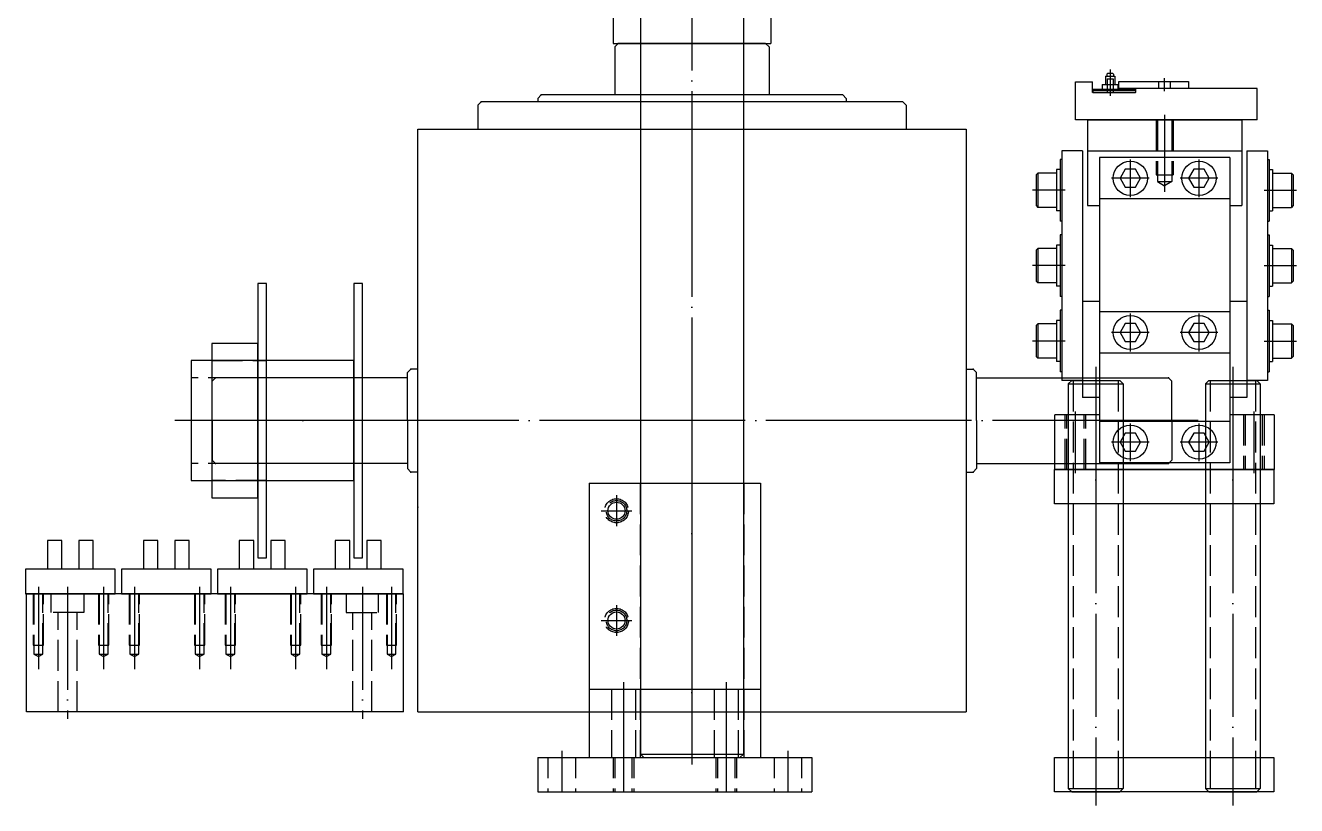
# Model space of a CAD drawing. Extents: x 109 to 2360, y -4282 to -2220.
# Drawn here: x 1618 to 2360, y -4282 to -3827 of the extents above; entities that cross this region are included whole.
import ezdxf

# ---------------------------------------------------------------- set-up
doc = ezdxf.new("R2010")
doc.units = 0
doc.header["$LTSCALE"] = 6
doc.header["$MEASUREMENT"] = 0
for name, pattern in [('CENTER', [22, 20, -1, 0, -1]), ('CENTER1', [12, 10, -1, 0, -1]), ('CENTER2', [16, 10, -2, 2, -2]), ('CENTER3', [7, 4, -1, 1, -1]), ('DASHED', [4, 3, -1]), ('DASHED2', [3, 2, -1])]:
    doc.linetypes.add(name, pattern=pattern)
for name, color, linetype in [('42005A', 210, 'CONTINUOUS'), ('MJ02-20X16', 210, 'CONTINUOUS'), ('MJ19-8X02', 240, 'CONTINUOUS'), ('MJ19-8X02F', 50, 'CONTINUOUS'), ('MJ19-8X02G', 141, 'CONTINUOUS'), ('MJ8T02', 6, 'CONTINUOUS'), ('ML010001', 51, 'CONTINUOUS'), ('ML04-4X1800', 193, 'CONTINUOUS'), ('ML04-4X6000', 74, 'CONTINUOUS'), ('ML05-A7', 91, 'CONTINUOUS'), ('ML06-MSA02', 160, 'CONTINUOUS'), ('ML06-MSA03', 150, 'CONTINUOUS'), ('ML06-MSA03A', 93, 'CONTINUOUS'), ('ML06-MSA3', 4, 'CONTINUOUS'), ('MLMSA02', 4, 'CONTINUOUS'), ('MM080017', 31, 'CONTINUOUS')]:
    doc.layers.add(name, color=color, linetype=linetype)

msp = doc.modelspace()

# ---------------------------------------------------------------- linework, layer by layer
at = {"layer": '42005A', "linetype": 'CENTER1'}
for p, q in [((2242.46, -4026.11), (2242.46, -4282.11)), ((2322.46, -4026.11), (2322.46, -4282.11))]:
    msp.add_line(p, q, dxfattribs=at)
at = {"layer": '42005A', "linetype": 'CONTINUOUS'}
for p, q in [((2228.46, -4034.11), (2226.46, -4036.11)), ((2228.46, -4034.11), (2256.46, -4034.11)), ((2256.46, -4034.11), (2258.46, -4036.11)), ((2308.46, -4034.11), (2306.46, -4036.11)), ((2308.46, -4034.11), (2336.46, -4034.11)), ((2336.46, -4034.11), (2338.46, -4036.11)), ((2226.46, -4036.11), (2226.46, -4272.11)), ((2226.46, -4036.11), (2258.46, -4036.11)), ((2258.46, -4036.11), (2258.46, -4272.11)), ((2306.46, -4036.11), (2306.46, -4272.11)), ((2306.46, -4036.11), (2338.46, -4036.11)), ((2338.46, -4036.11), (2338.46, -4272.11)), ((2226.46, -4272.11), (2258.46, -4272.11)), ((2226.46, -4272.11), (2228.46, -4274.11)), ((2256.46, -4274.11), (2258.46, -4272.11)), ((2306.46, -4272.11), (2338.46, -4272.11)), ((2306.46, -4272.11), (2308.46, -4274.11)), ((2336.46, -4274.11), (2338.46, -4272.11)), ((2228.46, -4274.11), (2256.46, -4274.11)), ((2308.46, -4274.11), (2336.46, -4274.11))]:
    msp.add_line(p, q, dxfattribs=at)
at = {"layer": '42005A', "linetype": 'DASHED'}
for p, q in [((2229.26, -4034.11), (2229.26, -4274.11)), ((2255.66, -4034.11), (2255.66, -4274.11)), ((2309.26, -4034.11), (2309.26, -4274.11)), ((2335.66, -4034.11), (2335.66, -4274.11))]:
    msp.add_line(p, q, dxfattribs=at)
at = {"layer": 'MJ02-20X16', "linetype": 'CONTINUOUS'}
for p, q in [((1960.87, -3813.51), (1960.87, -3837.51)), ((2052.87, -3813.51), (2052.87, -3837.51)), ((1960.87, -3837.51), (2052.87, -3837.51))]:
    msp.add_line(p, q, dxfattribs=at)
at = {"layer": 'MJ19-8X02', "linetype": 'CONTINUOUS'}
for p, q in [((1838.57, -4158.51), (1618.57, -4158.51)), ((1618.57, -4227.51), (1618.57, -4158.51)), ((1838.57, -4227.51), (1838.57, -4158.51)), ((1838.57, -4227.51), (1618.57, -4227.51))]:
    msp.add_line(p, q, dxfattribs=at)
at = {"layer": 'MJ19-8X02', "linetype": 'DASHED'}
for p, q in [((1622.57, -4158.51), (1622.57, -4188.51)), ((1622.97, -4158.51), (1622.97, -4193.71)), ((1628.17, -4193.71), (1628.17, -4158.51)), ((1628.57, -4188.51), (1628.57, -4158.51)), ((1633.07, -4169.51), (1633.07, -4158.51)), ((1652.07, -4158.51), (1652.07, -4169.51)), ((1660.57, -4158.51), (1660.57, -4188.51)), ((1660.97, -4158.51), (1660.97, -4193.71)), ((1666.17, -4193.71), (1666.17, -4158.51)), ((1666.57, -4188.51), (1666.57, -4158.51)), ((1678.57, -4158.51), (1678.57, -4188.51)), ((1678.97, -4158.51), (1678.97, -4193.71)), ((1684.17, -4193.71), (1684.17, -4158.51)), ((1684.57, -4188.51), (1684.57, -4158.51)), ((1716.57, -4158.51), (1716.57, -4188.51)), ((1716.97, -4158.51), (1716.97, -4193.71)), ((1722.17, -4193.71), (1722.17, -4158.51)), ((1722.57, -4188.51), (1722.57, -4158.51)), ((1734.57, -4158.51), (1734.57, -4188.51)), ((1734.97, -4158.51), (1734.97, -4193.71)), ((1740.17, -4193.71), (1740.17, -4158.51)), ((1740.57, -4188.51), (1740.57, -4158.51)), ((1772.57, -4158.51), (1772.57, -4188.51)), ((1772.97, -4158.51), (1772.97, -4193.71)), ((1778.17, -4193.71), (1778.17, -4158.51)), ((1778.57, -4188.51), (1778.57, -4158.51)), ((1790.57, -4158.51), (1790.57, -4188.51)), ((1790.97, -4158.51), (1790.97, -4193.71)), ((1796.17, -4193.71), (1796.17, -4158.51)), ((1796.57, -4188.51), (1796.57, -4158.51)), ((1805.07, -4158.51), (1805.07, -4169.51)), ((1824.07, -4169.51), (1824.07, -4158.51)), ((1828.57, -4158.51), (1828.57, -4188.51)), ((1828.97, -4158.51), (1828.97, -4193.71)), ((1834.17, -4193.71), (1834.17, -4158.51)), ((1834.57, -4188.51), (1834.57, -4158.51)), ((1652.07, -4169.51), (1633.07, -4169.51)), ((1637.07, -4227.51), (1637.07, -4169.51)), ((1648.07, -4227.51), (1648.07, -4169.51)), ((1805.07, -4169.51), (1824.07, -4169.51)), ((1809.07, -4227.51), (1809.07, -4169.51)), ((1820.07, -4227.51), (1820.07, -4169.51)), ((1622.57, -4188.51), (1628.57, -4188.51)), ((1660.57, -4188.51), (1666.57, -4188.51)), ((1678.57, -4188.51), (1684.57, -4188.51)), ((1716.57, -4188.51), (1722.57, -4188.51)), ((1734.57, -4188.51), (1740.57, -4188.51)), ((1772.57, -4188.51), (1778.57, -4188.51)), ((1790.57, -4188.51), (1796.57, -4188.51)), ((1828.57, -4188.51), (1834.57, -4188.51)), ((1622.97, -4193.71), (1628.17, -4193.71)), ((1622.97, -4193.71), (1625.57, -4195.21)), ((1625.57, -4195.21), (1628.17, -4193.71)), ((1660.97, -4193.71), (1663.57, -4195.21)), ((1660.97, -4193.71), (1666.17, -4193.71)), ((1663.57, -4195.21), (1666.17, -4193.71)), ((1678.97, -4193.71), (1681.57, -4195.21)), ((1678.97, -4193.71), (1684.17, -4193.71)), ((1681.57, -4195.21), (1684.17, -4193.71)), ((1716.97, -4193.71), (1722.17, -4193.71)), ((1716.97, -4193.71), (1719.57, -4195.21)), ((1719.57, -4195.21), (1722.17, -4193.71)), ((1734.97, -4193.71), (1740.17, -4193.71)), ((1734.97, -4193.71), (1737.57, -4195.21)), ((1737.57, -4195.21), (1740.17, -4193.71)), ((1772.97, -4193.71), (1778.17, -4193.71)), ((1772.97, -4193.71), (1775.57, -4195.21)), ((1775.57, -4195.21), (1778.17, -4193.71)), ((1790.97, -4193.71), (1793.57, -4195.21)), ((1790.97, -4193.71), (1796.17, -4193.71)), ((1793.57, -4195.21), (1796.17, -4193.71)), ((1828.97, -4193.71), (1831.57, -4195.21)), ((1828.97, -4193.71), (1834.17, -4193.71)), ((1831.57, -4195.21), (1834.17, -4193.71))]:
    msp.add_line(p, q, dxfattribs=at)
at = {"layer": 'MJ19-8X02', "linetype": 'CENTER1'}
for p, q in [((1625.57, -4154.51), (1625.57, -4202.51)), ((1642.57, -4154.51), (1642.57, -4231.51)), ((1663.57, -4154.51), (1663.57, -4202.51)), ((1681.57, -4154.51), (1681.57, -4202.51)), ((1719.57, -4154.51), (1719.57, -4202.51)), ((1737.57, -4154.51), (1737.57, -4202.51)), ((1775.57, -4154.51), (1775.57, -4202.51)), ((1793.57, -4154.51), (1793.57, -4202.51)), ((1814.57, -4154.51), (1814.57, -4231.51)), ((1831.57, -4154.51), (1831.57, -4202.51))]:
    msp.add_line(p, q, dxfattribs=at)
at = {"layer": 'MJ19-8X02F', "linetype": 'CONTINUOUS'}
for p, q in [((2218.46, -4086.11), (2346.46, -4086.11)), ((2218.46, -4106.11), (2218.46, -4086.11)), ((2346.46, -4086.11), (2346.46, -4106.11)), ((2346.46, -4106.11), (2218.46, -4106.11))]:
    msp.add_line(p, q, dxfattribs=at)
at = {"layer": 'MJ19-8X02F', "linetype": 'DASHED2'}
for p, q in [((2226.46, -4086.11), (2226.46, -4106.11)), ((2258.46, -4086.11), (2258.46, -4106.11)), ((2306.46, -4086.11), (2306.46, -4106.11)), ((2338.46, -4086.11), (2338.46, -4106.11))]:
    msp.add_line(p, q, dxfattribs=at)
at = {"layer": 'MJ19-8X02F', "linetype": 'CENTER3'}
for p, q in [((2242.46, -4083.11), (2242.46, -4109.11)), ((2322.46, -4083.11), (2322.46, -4109.11))]:
    msp.add_line(p, q, dxfattribs=at)
at = {"layer": 'MJ19-8X02G', "linetype": 'CONTINUOUS'}
for p, q in [((2237.66, -3882.11), (2237.66, -3932.11)), ((2237.66, -3882.11), (2327.66, -3882.11)), ((2327.66, -3882.11), (2327.66, -3932.11)), ((2222.66, -3900.11), (2222.66, -4034.11)), ((2234.66, -3900.11), (2222.66, -3900.11)), ((2234.66, -3900.11), (2234.66, -4044.11)), ((2237.66, -3900.11), (2327.66, -3900.11)), ((2330.66, -3900.11), (2330.66, -4044.11)), ((2330.66, -3900.11), (2342.66, -3900.11)), ((2342.66, -3900.11), (2342.66, -4034.11)), ((2221.66, -3905.11), (2221.66, -3941.11)), ((2222.66, -3905.11), (2221.66, -3905.11)), ((2320.66, -3904.11), (2244.66, -3904.11)), ((2244.66, -3904.11), (2244.66, -4082.11)), ((2320.66, -3904.11), (2320.66, -4082.11)), ((2342.66, -3905.11), (2343.66, -3905.11)), ((2343.66, -3905.11), (2343.66, -3941.11)), ((2208.66, -3913.11), (2207.66, -3914.11)), ((2207.66, -3914.11), (2207.66, -3932.11)), ((2208.66, -3913.11), (2208.66, -3933.11)), ((2219.66, -3913.11), (2208.66, -3913.11)), ((2219.66, -3911.11), (2219.66, -3935.11)), ((2221.66, -3911.11), (2219.66, -3911.11)), ((2343.66, -3911.11), (2345.66, -3911.11)), ((2345.66, -3911.11), (2345.66, -3935.11)), ((2345.66, -3913.11), (2356.66, -3913.11)), ((2356.66, -3913.11), (2356.66, -3933.11)), ((2356.66, -3913.11), (2357.66, -3914.11)), ((2357.66, -3914.11), (2357.66, -3932.11)), ((2320.66, -3928.11), (2244.66, -3928.11)), ((2207.66, -3932.11), (2208.66, -3933.11)), ((2219.66, -3933.11), (2208.66, -3933.11)), ((2221.66, -3935.11), (2219.66, -3935.11)), ((2237.66, -3932.11), (2244.66, -3932.11)), ((2320.66, -3932.11), (2327.66, -3932.11)), ((2343.66, -3935.11), (2345.66, -3935.11)), ((2345.66, -3933.11), (2356.66, -3933.11)), ((2357.66, -3932.11), (2356.66, -3933.11)), ((2222.66, -3941.11), (2221.66, -3941.11)), ((2342.66, -3941.11), (2343.66, -3941.11)), ((2221.66, -3949.11), (2221.66, -3985.11)), ((2222.66, -3949.11), (2221.66, -3949.11)), ((2342.66, -3949.11), (2343.66, -3949.11)), ((2343.66, -3949.11), (2343.66, -3985.11)), ((2208.66, -3957.11), (2207.66, -3958.11)), ((2207.66, -3958.11), (2207.66, -3976.11)), ((2208.66, -3957.11), (2208.66, -3977.11)), ((2219.66, -3957.11), (2208.66, -3957.11)), ((2221.66, -3955.11), (2219.66, -3955.11)), ((2219.66, -3955.11), (2219.66, -3979.11)), ((2343.66, -3955.11), (2345.66, -3955.11)), ((2345.66, -3955.11), (2345.66, -3979.11)), ((2345.66, -3957.11), (2356.66, -3957.11)), ((2356.66, -3957.11), (2356.66, -3977.11)), ((2356.66, -3957.11), (2357.66, -3958.11)), ((2357.66, -3958.11), (2357.66, -3976.11)), ((2207.66, -3976.11), (2208.66, -3977.11)), ((2219.66, -3977.11), (2208.66, -3977.11)), ((2221.66, -3979.11), (2219.66, -3979.11)), ((2343.66, -3979.11), (2345.66, -3979.11)), ((2345.66, -3977.11), (2356.66, -3977.11)), ((2357.66, -3976.11), (2356.66, -3977.11)), ((2222.66, -3985.11), (2221.66, -3985.11)), ((2244.66, -3988.11), (2234.66, -3988.11)), ((2330.66, -3988.11), (2320.66, -3988.11)), ((2342.66, -3985.11), (2343.66, -3985.11)), ((2221.66, -3993.11), (2221.66, -4029.11)), ((2222.66, -3993.11), (2221.66, -3993.11)), ((2320.66, -3994.11), (2244.66, -3994.11)), ((2342.66, -3993.11), (2343.66, -3993.11)), ((2343.66, -3993.11), (2343.66, -4029.11)), ((2208.66, -4001.11), (2207.66, -4002.11)), ((2207.66, -4002.11), (2207.66, -4020.11)), ((2208.66, -4001.11), (2208.66, -4021.11)), ((2219.66, -4001.11), (2208.66, -4001.11)), ((2219.66, -3999.11), (2219.66, -4023.11)), ((2221.66, -3999.11), (2219.66, -3999.11)), ((2343.66, -3999.11), (2345.66, -3999.11)), ((2345.66, -3999.11), (2345.66, -4023.11)), ((2345.66, -4001.11), (2356.66, -4001.11)), ((2356.66, -4001.11), (2356.66, -4021.11)), ((2356.66, -4001.11), (2357.66, -4002.11)), ((2357.66, -4002.11), (2357.66, -4020.11)), ((2320.66, -4018.11), (2244.66, -4018.11)), ((2207.66, -4020.11), (2208.66, -4021.11)), ((2219.66, -4021.11), (2208.66, -4021.11)), ((2221.66, -4023.11), (2219.66, -4023.11)), ((2343.66, -4023.11), (2345.66, -4023.11)), ((2345.66, -4021.11), (2356.66, -4021.11)), ((2357.66, -4020.11), (2356.66, -4021.11)), ((2222.66, -4029.11), (2221.66, -4029.11)), ((2234.66, -4034.11), (2222.66, -4034.11)), ((2342.66, -4034.11), (2330.66, -4034.11)), ((2342.66, -4029.11), (2343.66, -4029.11)), ((2244.66, -4044.11), (2234.66, -4044.11)), ((2330.66, -4044.11), (2320.66, -4044.11)), ((2218.66, -4086.11), (2218.66, -4054.11)), ((2244.66, -4054.11), (2218.66, -4054.11)), ((2346.66, -4054.11), (2320.66, -4054.11)), ((2346.66, -4054.11), (2346.66, -4086.11)), ((2320.66, -4058.11), (2244.66, -4058.11)), ((2346.66, -4086.11), (2218.66, -4086.11)), ((2320.66, -4082.11), (2244.66, -4082.11))]:
    msp.add_line(p, q, dxfattribs=at)
at = {"layer": 'MJ19-8X02G', "linetype": 'DASHED'}
for p, q in [((2277.66, -3882.11), (2277.66, -3914.11)), ((2278.46, -3882.11), (2278.46, -3918.11)), ((2286.86, -3882.11), (2286.86, -3918.11)), ((2287.66, -3882.11), (2287.66, -3914.11)), ((2277.66, -3914.11), (2287.66, -3914.11)), ((2278.46, -3918.11), (2282.66, -3920.53)), ((2278.46, -3918.11), (2286.86, -3918.11)), ((2286.86, -3918.11), (2282.66, -3920.53)), ((2224.66, -4086.11), (2224.66, -4054.11)), ((2225.66, -4086.11), (2225.66, -4054.11)), ((2235.66, -4086.11), (2235.66, -4054.11)), ((2236.66, -4086.11), (2236.66, -4054.11)), ((2328.66, -4054.11), (2328.66, -4086.11)), ((2329.66, -4054.11), (2329.66, -4086.11)), ((2339.66, -4054.11), (2339.66, -4086.11)), ((2340.66, -4054.11), (2340.66, -4086.11))]:
    msp.add_line(p, q, dxfattribs=at)
at = {"layer": 'MJ19-8X02G', "linetype": 'CENTER1'}
for p, q in [((2282.66, -3879.11), (2282.66, -3924.11)), ((2262.66, -3905.11), (2262.66, -3927.11)), ((2302.66, -3905.11), (2302.66, -3927.11)), ((2273.66, -3916.11), (2251.66, -3916.11)), ((2313.66, -3916.11), (2291.66, -3916.11)), ((2224.66, -3923.11), (2205.66, -3923.11)), ((2340.66, -3923.11), (2359.66, -3923.11)), ((2224.66, -3967.11), (2205.66, -3967.11)), ((2340.66, -3967.11), (2359.66, -3967.11)), ((2262.66, -3995.11), (2262.66, -4017.11)), ((2302.66, -3995.11), (2302.66, -4017.11)), ((2224.66, -4011.11), (2205.66, -4011.11)), ((2273.66, -4006.11), (2251.66, -4006.11)), ((2313.66, -4006.11), (2291.66, -4006.11)), ((2340.66, -4011.11), (2359.66, -4011.11)), ((2230.66, -4088.11), (2230.66, -4052.11)), ((2334.66, -4052.11), (2334.66, -4088.11)), ((2262.66, -4059.11), (2262.66, -4081.11)), ((2302.66, -4059.11), (2302.66, -4081.11)), ((2273.66, -4070.11), (2251.66, -4070.11)), ((2313.66, -4070.11), (2291.66, -4070.11))]:
    msp.add_line(p, q, dxfattribs=at)
at = {"layer": 'MJ19-8X02G', "linetype": 'CONTINUOUS'}
for points in [[(2256.66, -3916.11), (2259.66, -3921.3), (2265.66, -3921.3), (2268.66, -3916.11), (2265.66, -3910.91), (2259.66, -3910.91)], [(2296.66, -3916.11), (2299.66, -3921.3), (2305.66, -3921.3), (2308.66, -3916.11), (2305.66, -3910.91), (2299.66, -3910.91)], [(2256.66, -4006.11), (2259.66, -4011.3), (2265.66, -4011.3), (2268.66, -4006.11), (2265.66, -4000.91), (2259.66, -4000.91)], [(2296.66, -4006.11), (2299.66, -4011.3), (2305.66, -4011.3), (2308.66, -4006.11), (2305.66, -4000.91), (2299.66, -4000.91)], [(2256.66, -4070.11), (2259.66, -4075.3), (2265.66, -4075.3), (2268.66, -4070.11), (2265.66, -4064.91), (2259.66, -4064.91)], [(2296.66, -4070.11), (2299.66, -4075.3), (2305.66, -4075.3), (2308.66, -4070.11), (2305.66, -4064.91), (2299.66, -4064.91)]]:
    msp.add_lwpolyline(points, close=True, dxfattribs=at)
for centre in [(2262.66, -3916.11), (2302.66, -3916.11), (2262.66, -4006.11), (2302.66, -4006.11), (2262.66, -4070.11), (2302.66, -4070.11)]:
    msp.add_circle(centre, 10, dxfattribs=at)
at = {"layer": 'MJ8T02', "linetype": 'CONTINUOUS'}
for p, q in [((2255.86, -3859.71), (2296.66, -3859.71)), ((2255.86, -3863.71), (2255.86, -3859.71)), ((2296.66, -3863.71), (2255.86, -3863.71)), ((2296.66, -3859.71), (2296.66, -3863.71))]:
    msp.add_line(p, q, dxfattribs=at)
at = {"layer": 'MJ8T02', "linetype": 'DASHED'}
for p, q in [((2279.26, -3863.71), (2279.26, -3859.71)), ((2286.06, -3863.71), (2286.06, -3859.71))]:
    msp.add_line(p, q, dxfattribs=at)
at = {"layer": 'MJ8T02', "linetype": 'CENTER1'}
msp.add_line((2282.66, -3865.26), (2282.66, -3857.75), dxfattribs=at)
at = {"layer": 'ML010001', "linetype": 'CONTINUOUS'}
for p, q in [((1639.17, -4127.51), (1630.77, -4127.51)), ((1630.77, -4127.51), (1630.77, -4144.11)), ((1639.17, -4144.11), (1639.17, -4127.51)), ((1649.17, -4127.51), (1649.17, -4144.11)), ((1657.57, -4127.51), (1649.17, -4127.51)), ((1657.57, -4144.11), (1657.57, -4127.51)), ((1686.77, -4127.51), (1686.77, -4144.11)), ((1695.17, -4127.51), (1686.77, -4127.51)), ((1695.17, -4144.11), (1695.17, -4127.51)), ((1705.17, -4127.51), (1705.17, -4144.11)), ((1713.57, -4127.51), (1705.17, -4127.51)), ((1713.57, -4144.11), (1713.57, -4127.51)), ((1742.77, -4127.51), (1742.77, -4144.11)), ((1751.17, -4127.51), (1742.77, -4127.51)), ((1751.17, -4144.11), (1751.17, -4127.51)), ((1761.17, -4127.51), (1761.17, -4144.11)), ((1769.57, -4127.51), (1761.17, -4127.51)), ((1769.57, -4144.11), (1769.57, -4127.51)), ((1807.17, -4127.51), (1798.77, -4127.51)), ((1798.77, -4127.51), (1798.77, -4144.11)), ((1807.17, -4144.11), (1807.17, -4127.51)), ((1817.17, -4127.51), (1817.17, -4144.11)), ((1825.57, -4127.51), (1817.17, -4127.51)), ((1825.57, -4144.11), (1825.57, -4127.51)), ((1670.37, -4144.11), (1617.97, -4144.11)), ((1617.97, -4144.11), (1617.97, -4158.51)), ((1670.37, -4158.51), (1670.37, -4144.11)), ((1726.37, -4144.11), (1673.97, -4144.11)), ((1673.97, -4144.11), (1673.97, -4158.51)), ((1726.37, -4158.51), (1726.37, -4144.11)), ((1782.37, -4144.11), (1729.97, -4144.11)), ((1729.97, -4144.11), (1729.97, -4158.51)), ((1782.37, -4158.51), (1782.37, -4144.11)), ((1838.37, -4144.11), (1785.97, -4144.11)), ((1785.97, -4144.11), (1785.97, -4158.51)), ((1838.37, -4158.51), (1838.37, -4144.11)), ((1617.97, -4158.51), (1670.37, -4158.51)), ((1673.97, -4158.51), (1726.37, -4158.51)), ((1729.97, -4158.51), (1782.37, -4158.51)), ((1785.97, -4158.51), (1838.37, -4158.51))]:
    msp.add_line(p, q, dxfattribs=at)
at = {"layer": 'ML04-4X1800', "linetype": 'CONTINUOUS'}
for p, q in [((1946.87, -4094.11), (2046.87, -4094.11)), ((1946.87, -4094.11), (1946.87, -4254.11)), ((2046.87, -4094.11), (2046.87, -4254.11)), ((1946.87, -4214.11), (2046.87, -4214.11)), ((1946.87, -4254.11), (2046.87, -4254.11))]:
    msp.add_line(p, q, dxfattribs=at)
at = {"layer": 'ML04-4X1800', "linetype": 'DASHED'}
for p, q in [((1976.67, -4094.11), (1976.67, -4254.11)), ((2037.07, -4094.11), (2037.07, -4254.11)), ((1959.87, -4214.11), (1959.87, -4254.11)), ((1973.87, -4214.11), (1973.87, -4254.11)), ((2019.87, -4214.11), (2019.87, -4254.11)), ((2033.87, -4214.11), (2033.87, -4254.11))]:
    msp.add_line(p, q, dxfattribs=at)
at = {"layer": 'ML04-4X1800', "linetype": 'CENTER'}
msp.add_line((2006.87, -4090.11), (2006.87, -4258.11), dxfattribs=at)
at = {"layer": 'ML04-4X1800', "linetype": 'CENTER1'}
for p, q in [((1962.87, -4101.11), (1962.87, -4119.11)), ((1953.87, -4110.11), (1971.87, -4110.11)), ((1962.87, -4165.11), (1962.87, -4183.11)), ((1953.87, -4174.11), (1971.87, -4174.11)), ((1966.87, -4210.11), (1966.87, -4258.11)), ((2026.87, -4210.11), (2026.87, -4258.11))]:
    msp.add_line(p, q, dxfattribs=at)
at = {"layer": 'ML04-4X1800', "linetype": 'DASHED'}
for centre, radius in [((1962.87, -4110.11), 7), ((1962.87, -4110.11), 6), ((1962.87, -4174.11), 7), ((1962.87, -4174.11), 6)]:
    msp.add_circle(centre, radius, dxfattribs=at)
at = {"layer": 'ML04-4X1800', "linetype": 'CONTINUOUS'}
for centre in [(1962.87, -4110.11), (1962.87, -4174.11)]:
    msp.add_circle(centre, 5, dxfattribs=at)
at = {"layer": 'ML04-4X6000', "linetype": 'CONTINUOUS'}
for p, q in [((1961.87, -3839.51), (1963.87, -3837.51)), ((1961.87, -3839.51), (1961.87, -3867.51)), ((2049.87, -3837.51), (1963.87, -3837.51)), ((2051.87, -3839.51), (2049.87, -3837.51)), ((2051.87, -3839.51), (2051.87, -3867.51)), ((1881.87, -3873.51), (1883.87, -3871.51)), ((2129.87, -3871.51), (1883.87, -3871.51)), ((1916.87, -3869.51), (1918.87, -3867.51)), ((1916.87, -3869.51), (1916.87, -3871.51)), ((2094.87, -3867.51), (1918.87, -3867.51)), ((2096.87, -3869.51), (2094.87, -3867.51)), ((2096.87, -3869.51), (2096.87, -3871.51)), ((2131.87, -3873.51), (2129.87, -3871.51)), ((1881.87, -3873.51), (1881.87, -3887.51)), ((2131.87, -3873.51), (2131.87, -3887.51)), ((1846.87, -3887.51), (2166.87, -3887.51)), ((1846.87, -4227.51), (1846.87, -3887.51)), ((2166.87, -3887.51), (2166.87, -4227.51)), ((1728.87, -4032.51), (1726.87, -4034.51)), ((1726.87, -4057.51), (1726.87, -4034.51)), ((1840.87, -4032.51), (1728.87, -4032.51)), ((1840.87, -4029.51), (1842.87, -4027.51)), ((1840.87, -4057.51), (1840.87, -4029.51)), ((1846.87, -4027.51), (1842.87, -4027.51)), ((2166.87, -4027.51), (2170.87, -4027.51)), ((2172.87, -4029.51), (2170.87, -4027.51)), ((2172.87, -4057.51), (2172.87, -4029.51)), ((2172.87, -4032.51), (2284.87, -4032.51)), ((2284.87, -4032.51), (2286.87, -4034.51)), ((2286.87, -4057.51), (2286.87, -4034.51)), ((1726.87, -4057.51), (1726.87, -4080.51)), ((1840.87, -4057.51), (1840.87, -4085.51)), ((2172.87, -4057.51), (2172.87, -4085.51)), ((2286.87, -4057.51), (2286.87, -4080.51)), ((1728.87, -4082.51), (1726.87, -4080.51)), ((1840.87, -4082.51), (1728.87, -4082.51)), ((1840.87, -4085.51), (1842.87, -4087.51)), ((2172.87, -4085.51), (2170.87, -4087.51)), ((2172.87, -4082.51), (2284.87, -4082.51)), ((2284.87, -4082.51), (2286.87, -4080.51)), ((1846.87, -4087.51), (1842.87, -4087.51)), ((2166.87, -4087.51), (2170.87, -4087.51)), ((1846.87, -4104.32), (1846.87, -4103.27)), ((1846.87, -4227.51), (2166.87, -4227.51))]:
    msp.add_line(p, q, dxfattribs=at)
at = {"layer": 'ML04-4X6000', "linetype": 'CENTER'}
msp.add_line((2302.18, -4057.51), (1716.13, -4057.51), dxfattribs=at)
at = {"layer": 'ML04-4X6000', "linetype": 'CONTINUOUS'}
for p in [(1963.87, -3837.51), (1883.87, -3871.51), (1918.87, -3867.51), (1918.87, -3867.51), (1728.87, -4032.51), (1842.87, -4027.51), (2170.87, -4027.51), (2284.87, -4032.51), (1728.87, -4082.51), (2284.87, -4082.51), (1842.87, -4087.51), (2170.87, -4087.51), (1846.87, -4108.07)]:
    msp.add_point(p, dxfattribs=at)
at = {"layer": 'ML05-A7'}
for p, q in [((1753.67, -3977.51), (1753.67, -4137.51)), ((1758.67, -3977.51), (1753.67, -3977.51)), ((1758.67, -4137.51), (1758.67, -3977.51)), ((1726.67, -4012.51), (1726.67, -4102.51)), ((1753.67, -4012.51), (1726.67, -4012.51)), ((1753.67, -4102.51), (1753.67, -4012.51)), ((1726.67, -4102.51), (1753.67, -4102.51)), ((1753.67, -4137.51), (1758.67, -4137.51))]:
    msp.add_line(p, q, dxfattribs=at)
at = {"layer": 'ML05-A7', "linetype": 'DASHED'}
for p, q in [((1726.67, -4022.51), (1758.67, -4022.51)), ((1758.67, -4092.51), (1726.67, -4092.51))]:
    msp.add_line(p, q, dxfattribs=at)
at = {"layer": 'ML05-A7', "linetype": 'CENTER'}
msp.add_line((1768.65, -4057.51), (1716.97, -4057.51), dxfattribs=at)
at = {"layer": 'ML06-MSA02', "linetype": 'CONTINUOUS'}
for p, q in [((2248.11, -3856.51), (2248.11, -3861.51)), ((2248.11, -3856.51), (2248.11, -3861.51)), ((2248.11, -3856.51), (2253.61, -3856.51)), ((2248.11, -3856.51), (2253.61, -3856.51)), ((2249.46, -3854.81), (2248.86, -3855.41)), ((2249.46, -3854.81), (2248.86, -3855.41)), ((2248.86, -3855.41), (2248.86, -3856.51)), ((2248.86, -3855.41), (2248.86, -3856.51)), ((2249.46, -3854.81), (2252.26, -3854.81)), ((2249.46, -3854.81), (2252.26, -3854.81)), ((2252.26, -3854.81), (2252.86, -3855.41)), ((2252.26, -3854.81), (2252.86, -3855.41)), ((2252.86, -3855.41), (2252.86, -3856.51)), ((2252.86, -3855.41), (2252.86, -3856.51)), ((2253.61, -3856.51), (2253.61, -3861.51)), ((2253.61, -3856.51), (2253.61, -3861.51)), ((2240.86, -3864.11), (2265.66, -3864.11)), ((2240.86, -3864.11), (2265.66, -3864.11)), ((2240.86, -3864.11), (2240.86, -3866.11)), ((2240.86, -3864.11), (2240.86, -3866.11)), ((2241.46, -3864.11), (2241.46, -3864.81)), ((2241.46, -3864.11), (2241.46, -3864.81)), ((2246.26, -3861.51), (2255.46, -3861.51)), ((2246.26, -3861.51), (2255.46, -3861.51)), ((2246.26, -3861.51), (2246.26, -3864.11)), ((2246.26, -3861.51), (2246.26, -3864.11)), ((2249.06, -3858.11), (2249.06, -3866.11)), ((2249.06, -3858.11), (2249.06, -3866.11)), ((2249.06, -3858.11), (2252.66, -3858.11)), ((2249.06, -3858.11), (2252.66, -3858.11)), ((2252.66, -3858.11), (2252.66, -3866.11)), ((2252.66, -3858.11), (2252.66, -3866.11)), ((2255.46, -3861.51), (2255.46, -3864.11)), ((2255.46, -3861.51), (2255.46, -3864.11)), ((2265.66, -3864.11), (2265.66, -3866.11)), ((2265.66, -3864.11), (2265.66, -3866.11)), ((2240.86, -3866.11), (2265.66, -3866.11)), ((2240.86, -3866.11), (2265.66, -3866.11)), ((2241.46, -3864.81), (2265.66, -3864.81)), ((2241.46, -3864.81), (2265.66, -3864.81))]:
    msp.add_line(p, q, dxfattribs=at)
at = {"layer": 'ML06-MSA02', "linetype": 'CENTER2'}
msp.add_line((2250.86, -3852.66), (2250.86, -3868.11), dxfattribs=at)
at = {"layer": 'ML06-MSA02', "linetype": 'CENTER1'}
msp.add_line((2250.86, -3852.66), (2250.86, -3868.11), dxfattribs=at)
at = {"layer": 'ML06-MSA03', "linetype": 'CONTINUOUS'}
for p, q in [((1809.67, -3977.51), (1809.67, -4137.51)), ((1814.67, -3977.51), (1809.67, -3977.51)), ((1814.67, -4137.51), (1814.67, -3977.51)), ((1809.67, -4022.51), (1714.67, -4022.51)), ((1714.67, -4022.51), (1714.67, -4092.51)), ((1809.67, -4092.51), (1809.67, -4022.51)), ((1714.67, -4092.51), (1809.67, -4092.51)), ((1809.67, -4137.51), (1814.67, -4137.51))]:
    msp.add_line(p, q, dxfattribs=at)
at = {"layer": 'ML06-MSA03', "linetype": 'DASHED'}
for p, q in [((1814.67, -4032.51), (1714.67, -4032.51)), ((1814.67, -4082.51), (1714.67, -4082.51))]:
    msp.add_line(p, q, dxfattribs=at)
at = {"layer": 'ML06-MSA03', "linetype": 'CENTER'}
msp.add_line((1825.23, -4057.51), (1702.91, -4057.51), dxfattribs=at)
at = {"layer": 'ML06-MSA03A', "linetype": 'CONTINUOUS'}
for p, q in [((1916.87, -4254.11), (2076.87, -4254.11)), ((1916.87, -4254.11), (1916.87, -4274.11)), ((2076.87, -4254.11), (2076.87, -4274.11)), ((1916.87, -4274.11), (2076.87, -4274.11))]:
    msp.add_line(p, q, dxfattribs=at)
at = {"layer": 'ML06-MSA03A', "linetype": 'DASHED2'}
for p, q in [((1922.87, -4254.11), (1922.87, -4274.11)), ((1938.87, -4254.11), (1938.87, -4274.11)), ((1960.87, -4254.11), (1960.87, -4274.11)), ((1961.87, -4254.11), (1961.87, -4274.11)), ((1971.87, -4254.11), (1971.87, -4274.11)), ((1972.87, -4254.11), (1972.87, -4274.11)), ((2020.87, -4254.11), (2020.87, -4274.11)), ((2021.87, -4254.11), (2021.87, -4274.11)), ((2031.87, -4254.11), (2031.87, -4274.11)), ((2032.87, -4254.11), (2032.87, -4274.11)), ((2054.87, -4254.11), (2054.87, -4274.11)), ((2070.87, -4254.11), (2070.87, -4274.11))]:
    msp.add_line(p, q, dxfattribs=at)
at = {"layer": 'ML06-MSA03A', "linetype": 'CENTER3'}
for p, q in [((1930.87, -4250.11), (1930.87, -4278.11)), ((1966.87, -4250.11), (1966.87, -4278.11)), ((2026.87, -4250.11), (2026.87, -4278.11)), ((2062.87, -4250.11), (2062.87, -4278.11))]:
    msp.add_line(p, q, dxfattribs=at)
at = {"layer": 'ML06-MSA3', "linetype": 'CONTINUOUS'}
for p, q in [((2218.46, -4254.11), (2346.46, -4254.11)), ((2218.46, -4274.11), (2218.46, -4254.11)), ((2346.46, -4254.11), (2346.46, -4274.11)), ((2346.46, -4274.11), (2218.46, -4274.11))]:
    msp.add_line(p, q, dxfattribs=at)
at = {"layer": 'ML06-MSA3', "linetype": 'DASHED'}
for p, q in [((2226.46, -4254.11), (2226.46, -4274.11)), ((2229.26, -4254.11), (2229.26, -4274.11)), ((2255.66, -4254.11), (2255.66, -4274.11)), ((2258.46, -4254.11), (2258.46, -4274.11)), ((2306.46, -4254.11), (2306.46, -4274.11)), ((2309.26, -4254.11), (2309.26, -4274.11)), ((2335.66, -4254.11), (2335.66, -4274.11)), ((2338.46, -4254.11), (2338.46, -4274.11))]:
    msp.add_line(p, q, dxfattribs=at)
at = {"layer": 'ML06-MSA3', "linetype": 'CENTER1'}
for p, q in [((2242.46, -4251.11), (2242.46, -4277.11)), ((2322.46, -4251.11), (2322.46, -4277.11))]:
    msp.add_line(p, q, dxfattribs=at)
at = {"layer": 'MLMSA02', "linetype": 'CONTINUOUS'}
for p, q in [((2230.66, -3882.11), (2230.66, -3859.91)), ((2230.66, -3859.91), (2240.66, -3859.91)), ((2240.66, -3866.11), (2240.66, -3859.91)), ((2336.66, -3863.71), (2265.86, -3863.71)), ((2265.86, -3866.11), (2265.86, -3863.71)), ((2336.66, -3882.11), (2336.66, -3863.71)), ((2265.86, -3866.11), (2240.66, -3866.11)), ((2336.66, -3882.11), (2230.66, -3882.11))]:
    msp.add_line(p, q, dxfattribs=at)
at = {"layer": 'MM080017', "linetype": 'CENTER'}
msp.add_line((2006.87, -3336.93), (2006.87, -4260.11), dxfattribs=at)
at = {"layer": 'MM080017', "linetype": 'CONTINUOUS'}
for p, q in [((1976.87, -3344.93), (1976.87, -4252.11)), ((2036.87, -3344.93), (2036.87, -4252.11)), ((1976.87, -4252.11), (2036.87, -4252.11)), ((1976.87, -4252.11), (1978.87, -4254.11)), ((1978.87, -4254.11), (2034.87, -4254.11)), ((2034.87, -4254.11), (2036.87, -4252.11))]:
    msp.add_line(p, q, dxfattribs=at)

doc.saveas('drawing.dxf')
